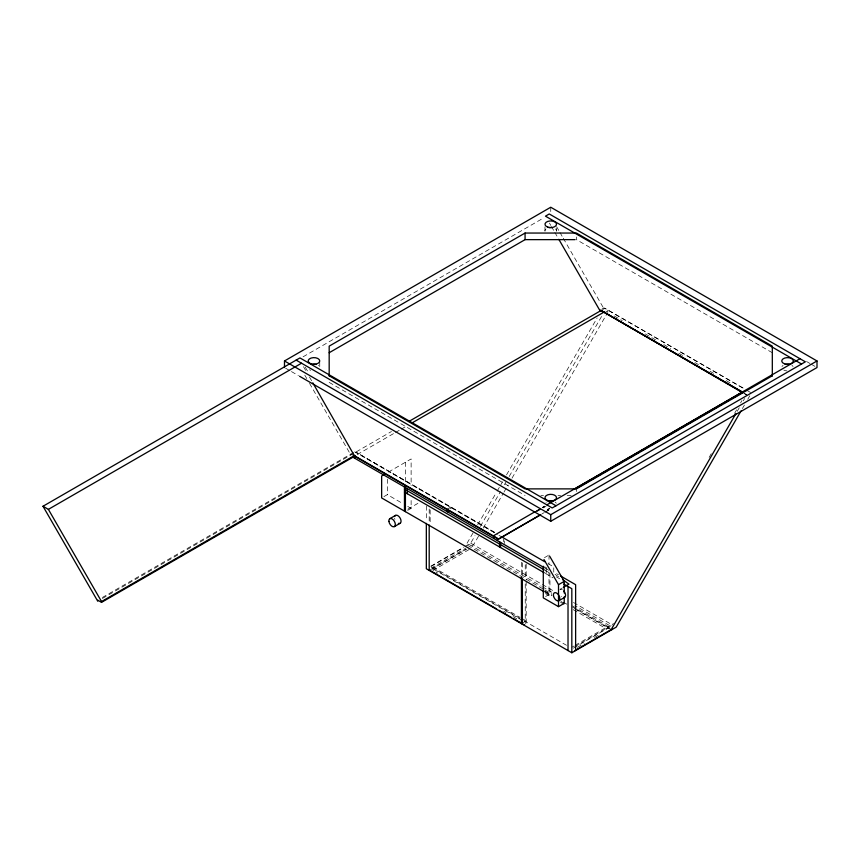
<?xml version="1.0" encoding="UTF-8"?>
<svg xmlns="http://www.w3.org/2000/svg" width="860" height="860" viewBox="0 0 860 860"><rect width="100%" height="100%" fill="white"/><g stroke="black" fill="none" stroke-linecap="round" stroke-linejoin="round"><path stroke-width="0.64" stroke-dasharray="4.3 3.22" d="M472.989 532.985L466.27 544.606L544.326 589.67M477.687 524.847L496.467 492.307M497.144 491.146L502.509 481.847M506.529 474.87L597.12 317.985M465.013 546.433L470.7 543.144L475 535.694M480.364 526.417L500.456 491.608M504.476 484.653L505.809 482.331M509.163 476.526L601.591 316.426M478.525 536.188L473.559 544.788L470.14 546.766M483.212 528.062L503.304 493.264M503.981 492.103L508.002 485.137M512.012 478.181L607.128 313.438M612.384 624.951L613.341 623.296M709.124 457.402L711.8 452.758M734.58 413.316L736.59 409.833M740.6 402.878L741.943 400.556M737.235 411.273L739.256 407.79M743.276 400.814L744.62 398.492M742.395 408.554L744.405 405.071M747.759 399.266L749.769 395.793M536.447 510.883L541.069 508.206M542.219 507.54L544.53 506.196M541.961 513.914L544.24 512.592M545.38 511.926L550.325 509.066M303.085 356.814L543.767 217.859M102.372 597.485L353.718 452.381M602.097 308.976L604 307.88L743.696 388.537M102.372 598.485L391.45 431.526M602.624 309.6L604.946 308.267L743.513 388.258M357.179 454.607L394.31 433.171M395.46 432.494L400.104 429.817M401.265 429.151L405.909 426.474M388.44 472.054L411.123 458.96L411.123 485.663M383.925 496.618L387.344 494.64L403.2 503.788M407.823 509.174L417.895 503.358M407.694 510.346L411.123 508.367L411.123 497.682M447.092 509.195L450.898 507.002L450.898 507.55M449.941 508.647L451.844 507.55L451.844 508.099M430.892 566.138L463.873 547.089M431.107 566.45L463.368 547.82M432.988 569.309L432.988 567.116L465.744 548.207M430.322 569.75L465.593 549.389M432.257 569.073L466.819 549.121M469.13 549.54L432.988 570.406L437.632 573.082M536.651 510.862L541.295 508.174M542.456 507.507L544.778 506.164M536.619 511.313L544.745 506.626M536.651 511.678L545.939 506.314M547.39 509.486L549.701 508.152M547.422 509.851L549.744 508.518M545.1 512.184L550.905 508.84M544.444 557.667L547.863 555.689M545.584 596.539L549.002 594.561L549.002 572.158M560.021 589.293L562.257 588.004M525.804 623.995L525.804 620.694L524.277 621.576L431.096 567.772M521.429 623.661L525.234 621.468L525.234 583.252M571.825 647.268L574.082 645.967M575.211 645.312L607.966 626.403L607.966 628.606M574.846 646.623L611.256 625.607M573.351 648.15L611.009 626.403L574.953 605.591M577.468 647.3L584.252 643.387M594.411 637.518L598.925 634.916M540.865 495.467L543.498 495.467M557.989 495.467L560.623 495.467M567.202 495.467L571.147 495.467M806.54 361.512L810.023 363.522M811.184 364.199L815.839 366.887M772.312 352.729L576.415 239.639L576.415 236.994M746.824 390.343L750.63 392.536M605.891 311.18L607.794 312.277L607.794 309.912M614.18 315.964L622.264 320.629M645.355 333.959L655.75 339.958M663.834 344.634L670.768 348.633M678.841 353.299L683.463 355.965M695.009 362.63L698.471 364.629M710.027 371.294L713.488 373.294M726.184 380.625L731.957 383.958M744.513 393.396L746.824 394.729M744.319 393.676L746.63 395.009M329.176 382.377L525.073 495.467M285.649 368.231L290.304 370.907M291.465 371.584L298.442 375.605M494.425 532.136L355.803 452.102L497.37 534.383M354.664 451.822L494.371 532.48M499.004 535.328L501.294 536.651M548.035 563.633L553.754 566.944L553.754 572.05L558.452 574.759M353.718 455.671L350.858 454.026L350.858 455.015L309.482 383.259M544.595 566.761L546.992 568.148M544.928 568.051L549.002 570.406M544.724 570.126L550.497 573.47M556.269 576.802L559.742 578.801M545.369 573.426L553.055 577.855M407.726 506.411L411.123 508.367M470.7 543.144L553.84 591.142M573.47 602.473L611.578 624.478M469.13 544.498L541.23 586.122M542.391 586.789L551.701 592.164M544.788 589.938L551.722 593.938M572.502 605.934L610.611 627.94M544.788 591.035L551.722 595.034M572.502 607.031L575.974 609.03M577.125 609.697L610.611 629.036M544.713 591.433L551.701 595.453M563.321 602.172L566.815 604.182M574.953 608.891L609.837 629.025M545.337 592.443L551.174 595.819M560.957 601.462L564.225 603.344M545.487 593.626L551.271 596.969M560.526 602.312L563.999 604.322M573.255 609.665L606.805 629.036M432.988 567.116L519.999 617.351M521.16 618.017L525.804 620.694M431.301 567.234L522.708 620.006M523.869 620.673L566.471 645.269M503.756 611.266L506.078 612.6M513.044 616.62L517.677 619.297M555.066 574.319L560.419 578.092M556.613 226.696L559.279 231.329M559.946 232.49L562.612 237.113M563.279 238.274L604 308.869L604 307.88M549.465 223.105L550.808 225.427M551.475 226.578L554.141 231.211M554.808 232.372L557.474 236.994M305.279 367.177L307.944 371.81M303.505 366.672L306.827 372.434M309.482 377.046L312.137 381.657M304.805 375.164L306.816 378.637M576.415 488.878L576.415 491.522M556.528 228.212L556.528 230.856M550.744 207.238L550.744 212.517M549.959 573.147L549.959 595.109M549.002 555.033L549.002 564.257M546.154 568.761L546.154 573.867M544.961 226.9L544.961 230.856M526.18 564.042L526.18 579.844M526.18 581.166L526.18 622.016M525.234 564.805L525.234 577.984M522.375 562.816L522.375 576.168M521.429 562.268L521.429 575.609M504.315 540.951L504.315 543.509M503.358 539.123L503.358 541.682M430.14 509.905L430.14 523.084M429.194 509.012L429.194 523.697M426.334 506.035L426.334 520.708M405.415 462.25L405.415 482.288M387.344 479.138L387.344 494.64M319.748 362.286L319.748 367.553A5.784 3.343 0 0 0 318.404 365.414M310.686 370.305A5.784 3.343 0 0 1 309.525 369.692M555.506 228.964A5.784 3.343 0 0 1 556.495 231.2M544.993 231.2A5.784 3.343 0 0 1 545.982 228.964M545.982 502.369A5.784 3.343 0 0 1 546.304 502.122M555.184 502.122A5.784 3.343 0 0 1 556.259 503.24M786.921 370.875A5.784 3.343 0 0 1 783.815 370.123M782.009 366.543A5.784 3.343 0 0 1 783.084 365.414M791.963 365.414A5.784 3.343 0 0 1 793.028 366.543M561.429 596.539A4.569 2.644 60 0 1 561.129 596.249M560.032 589.509A4.569 2.644 60 0 1 562.322 589.734M394.933 519.408A4.569 2.644 60 0 1 394.632 518.193"/><path stroke-width="1.29" d="M735.891 413.596L611.761 628.606L611.761 629.703M741.062 410.876L616.19 627.144L571.825 652.761L426.334 568.761L426.334 523.385M535.285 511.56L493.694 535.662L493.694 538.467M540.822 514.57L497.488 539.671L540.456 514.871M284.488 367.553L284.488 360.963L550.744 207.238L817 360.963L817 367.553L550.744 521.278L299.602 376.282M312.803 382.808L354.664 456.219L101.534 602.365L97.728 600.172L97.728 601.162L43 506.26L299.936 357.921L556.022 505.766M772.312 375.927L772.312 346.139L576.415 233.049L525.073 233.049L329.176 346.139L329.176 375.927M43 506.26L48.375 509.367L301.505 363.221M329.176 352.729L525.073 239.639L575.103 239.639M408.855 421.475L601.462 310.277M101.534 602.365L101.534 601.538L354.664 455.392M411.714 423.12L604.322 311.922M385.043 474.01L381.646 475.978L381.646 497.94L544.187 591.777M389.816 518.688L395.525 515.387M394.385 526.6L400.094 523.31M546.842 504.863L799.983 358.717M574.975 488.738L743.341 391.526M578.393 487.201L601.591 473.796M603.913 472.462L612.041 467.775M614.362 466.432L622.479 461.745M624.801 460.401L628.284 458.391M630.606 457.058L632.928 455.714M635.239 454.37L638.722 452.36M641.044 451.027L649.171 446.34M651.493 444.996L659.609 440.309M661.931 438.965L701.384 416.186M703.706 414.853L711.822 410.166M714.144 408.822L722.271 404.135M724.582 402.792L728.065 400.781M730.387 399.438L732.709 398.105M735.031 396.761L743.147 392.074M772.312 375.788L576.415 488.878L525.073 488.878L329.176 375.788M284.488 360.963L550.744 514.688L817 360.963M564.225 596.883L564.225 603.344L558.516 606.644L558.516 584.682L564.225 581.382L549.669 556.183M563.375 587.358L568.976 584.134L562.558 579.597M558.903 600.721L564.601 597.42M574.491 650.784L611.009 629.703M801.552 364.017L545.466 216.161L549.271 213.968L805.358 361.813L552.217 507.959L296.13 360.114M743.169 392.461L601.14 310.46L742.019 392.343M743.362 392.73L600.194 310.073L600.194 311.073L558.817 239.316M501.294 536.651L544.638 561.677M354.32 455.639L497.488 538.295L497.488 540.66M354.32 456.026L497.488 538.683M560.666 576.039L575.63 584.682L575.63 650.558M352.955 457.219L544.251 567.664M404.469 489.157L544.187 569.814M404.469 492.07L544.229 572.76M563.773 584.047L571.825 588.692L571.825 652.761M558.516 606.644L543.294 597.861L543.294 566.235M429.946 570.406L496.671 608.934M498.972 610.256L511.625 617.566M513.925 618.888L524.277 624.865M543.961 559.473L558.516 584.682M48.375 509.367L101.534 601.538M568.019 586.499L568.019 650.558M564.225 581.382L564.225 593.013M550.744 514.688L550.744 521.278M525.073 233.049L525.073 239.639M522.375 578.834L522.375 624.209M521.429 576.952L521.429 623.661M500.509 542.402L500.509 547.519M499.552 541.854L499.552 546.971M448.049 509.743L448.049 512.119M447.092 509.195L447.092 511.571M429.194 525.03L429.194 570.406M407.317 488.609L407.317 493.715M405.415 486.287L405.415 511.657M404.469 486.954L404.469 511.109M354.858 455.94L354.858 458.315M312.782 364.285A5.784 3.343 0 0 1 316.265 364.489M548.992 227.674A5.784 3.343 0 0 1 552.496 227.674M548.992 501.079A5.784 3.343 0 0 1 552.496 501.079M785.771 364.371A5.784 3.343 0 0 1 789.276 364.371M563.805 591.003A4.569 2.644 60 0 1 565.547 595.335A4.569 2.644 60 0 1 563.805 597.635M394.697 516.527A4.569 2.644 60 0 1 398.212 515.882A4.569 2.644 60 0 1 401.039 521.106A4.569 2.644 60 0 1 398.395 523.364M311.073 363.855A5.784 3.343 0 0 0 319.748 360.963A5.784 3.343 0 0 0 311.073 358.072A5.784 3.343 0 0 0 311.073 363.855M547.852 227.148A5.784 3.343 0 0 0 556.528 224.267A5.784 3.343 0 0 0 547.852 221.375A5.784 3.343 0 0 0 547.852 227.148M547.852 500.563A5.784 3.343 0 0 0 556.528 497.671A5.784 3.343 0 0 0 547.852 494.779A5.784 3.343 0 0 0 547.852 500.563M784.632 363.855A5.784 3.343 0 0 0 793.307 360.963A5.784 3.343 0 0 0 784.632 358.072A5.784 3.343 0 0 0 784.632 363.855M553.421 595.507A4.569 2.644 60 0 0 558.645 600.828A4.569 2.644 60 0 0 557.764 593.938A4.569 2.644 60 0 0 553.421 595.507M388.913 521.386A4.569 2.644 60 0 0 394.138 526.718A4.569 2.644 60 0 0 393.256 519.827A4.569 2.644 60 0 0 388.913 521.386"/></g></svg>
